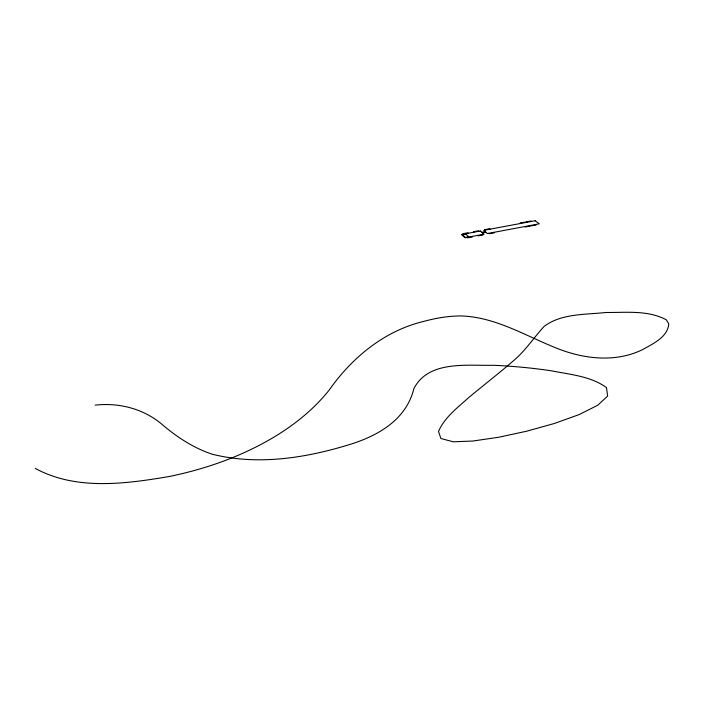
<?xml version="1.0" encoding="UTF-8"?>
<svg xmlns="http://www.w3.org/2000/svg" width="704" height="704" viewBox="0 0 704 704"><rect width="100%" height="100%" fill="white"/><g stroke="black" fill="none" stroke-linecap="round" stroke-linejoin="round"><path stroke-width="1.06" d="M481.862 232.311L485.162 231.695M482.504 232.866L485.804 232.25M95.19 405.152C119.742 402.354 144.804 409.103 163.451 425.603C177.989 437.747 193.987 448.149 212.062 454.168C258.738 465.942 307.991 457.741 353.144 443.432C380.679 434.28 406.551 418.37 413.882 388.617C428.507 360.175 466.84 365.878 493.574 365.288A349.906 199.408 -4.5 0 1 551.434 370.814C570.108 374.563 590.55 376.112 606.452 387.543L607.649 396.035L597.775 405.222L579.19 414.559L554.506 423.438L526.539 431.244L498.265 437.325L472.806 441.038L453.262 441.795L440.854 438.486L438.522 431.367C444.884 416.865 458.093 407.282 469.48 396.915C484.088 384.806 499.127 373.217 513.445 360.747C525.378 350.803 533.773 337.656 544.192 326.339C561.669 313.315 585.226 314.794 605.88 312.488C625.979 312.664 648.014 309.945 666.336 319.827L668.8 323.902C667.612 337.366 652.766 343.816 642.409 349.694C615.586 362.745 584.021 359.119 557.058 348.348C525.642 335.975 495.607 316.95 460.918 315.938C448.298 315.946 435.794 318.12 423.641 321.42C384.243 330.906 351.947 357.606 329.023 390.298C304.322 420.974 269.966 442.165 233.939 457.054A165.933 71.034 -11.4 0 1 168.828 476.582C124.986 483.974 75.926 490.6 35.2 468.362M531.573 221.408L531.001 220.977L526.143 221.892L526.706 222.323M535.647 224.506L536.228 224.946L531.318 225.87L530.746 225.43M525.642 222.517L525.078 222.086L520.221 223.001L520.775 223.432M529.672 225.632L530.244 226.072L525.334 226.987L524.77 226.547M490.116 229.17L489.597 228.721L484.678 229.645L485.197 230.085M493.874 232.346L494.41 232.795L489.438 233.728L488.91 233.279M478.861 231.273L478.35 230.824L473.414 231.748L473.915 232.197M482.53 234.476L483.05 234.934L478.06 235.866L477.55 235.409M468.336 233.244L467.834 232.795L462.88 233.719L463.382 234.168M471.918 236.465L472.428 236.922L467.43 237.864L466.928 237.406M480.357 230.991L461.437 234.529L464.966 237.767L484.035 234.194L480.357 230.991M535.181 220.739L483.639 230.375L487.344 233.57L539.29 223.819L535.181 220.739M465.634 233.983L462.273 234.608L465.379 237.459L468.767 236.817L465.634 233.983"/></g></svg>
